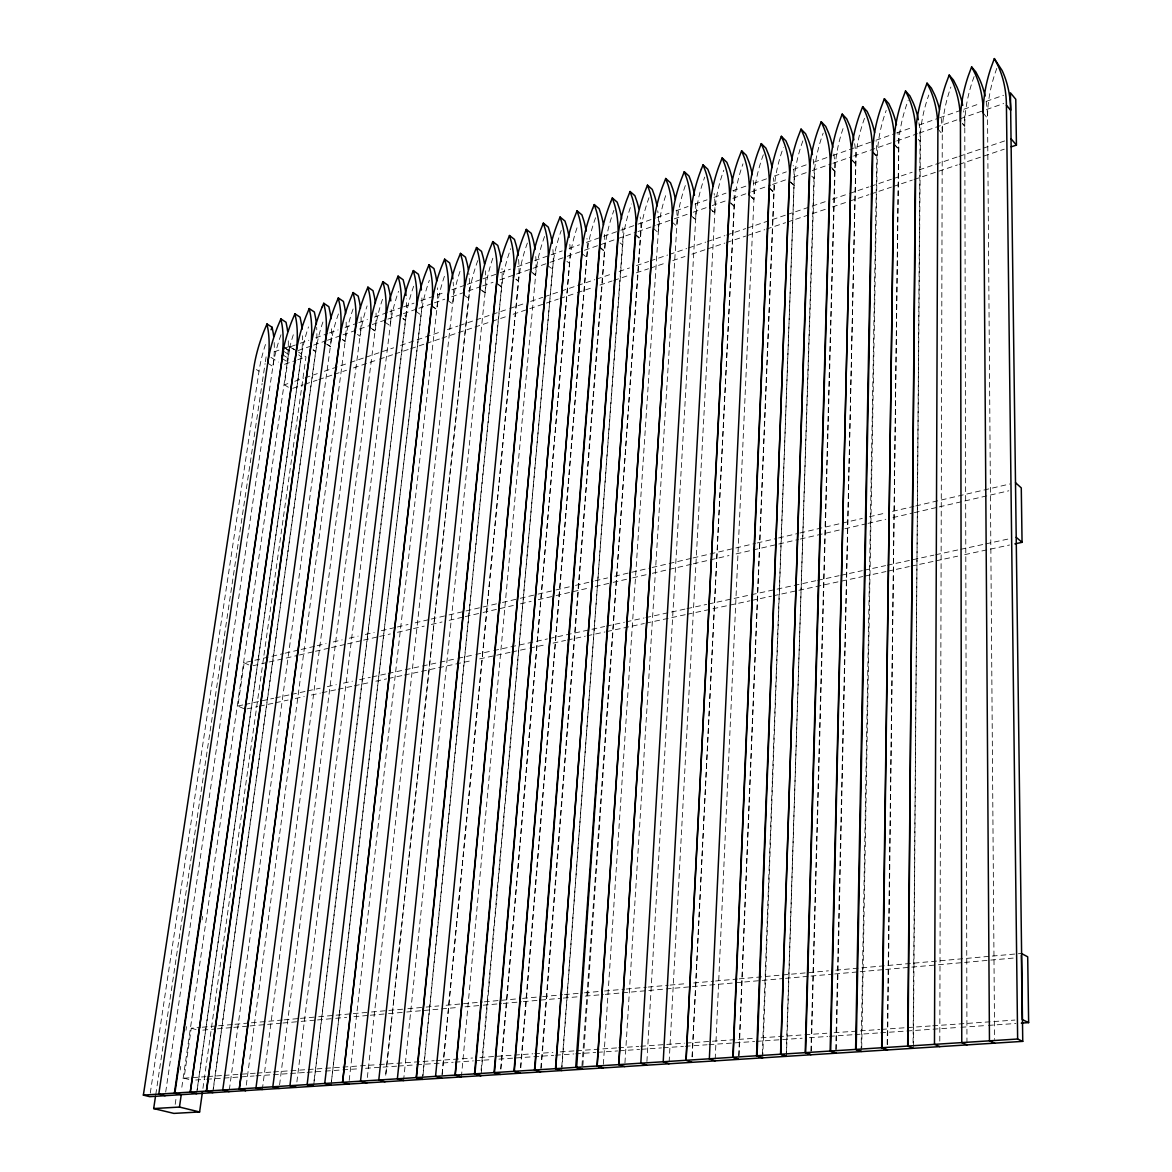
<?xml version="1.0" encoding="UTF-8"?>
<svg xmlns="http://www.w3.org/2000/svg" width="1172" height="1172" viewBox="0 0 1172 1172"><rect width="100%" height="100%" fill="white"/><g stroke="black" fill="none" stroke-linecap="round" stroke-linejoin="round"><path stroke-width="0.75" stroke-dasharray="5 3.75" d="M939.798 1041.132L942.273 133.842A173.427 119.998 -39.2 0 1 950.111 89.204L950.873 87.065M836.295 1049.526L855.912 155.671A149.547 100.411 -49.1 0 0 854.637 143.687M913.076 1042.831L920.459 132.89A171.552 118.68 -39.9 0 1 928.034 97.159L928.781 95.035M913.384 1046.464L920.123 133.198A153.283 103.883 -47.5 0 0 918.614 121.038M887.16 1044.472L898.924 140.435A169.764 117.405 -40.5 0 1 906.557 104.894L908.154 100.411M887.585 1044.442L898.675 140.699A152.023 102.726 -48.1 0 0 897.869 132.553M786.441 1056.338L814.203 170.262A147.189 98.14 -50 0 0 813.075 158.396M861.083 1051.606L876.817 156.784A150.749 101.539 -48.6 0 0 876.085 141.622M861.728 1047.915L877.301 156.403A168.021 116.145 -41.2 0 1 885.446 112.512L886.193 110.417M762.723 1057.833L794.25 177.25A146.075 97.056 -50.5 0 0 793.195 165.428M835.739 1049.555L856.043 155.451A166.278 114.841 -41.8 0 1 863.793 120.306L864.54 118.226M810.907 1051.138L834.713 171.405A148.331 99.254 -49.6 0 0 833.658 152.477M811.288 1051.108L835.035 171.097A164.651 113.596 -42.4 0 1 843.357 127.675L843.576 127.045M786.295 1052.69L814.569 169.955A163.011 112.322 -43.1 0 1 822.422 135.22L823.169 133.154M762.327 1054.214L794.382 177.031A161.458 111.076 -43.7 0 1 802.293 142.471L803.04 140.42M714.759 212.615L714.905 209.012A141.753 92.705 -52.2 0 0 714.158 193.409M738.756 1055.708L773.842 192.545A144.947 95.943 -50.9 0 0 773.52 177.748M739.005 1055.694L774.062 192.267A159.963 109.875 -44.3 0 1 782.647 149.547L783.379 147.526M715.198 1059.019L753.948 199.255A158.454 108.63 -44.9 0 1 762.606 156.77L763.353 154.748M692.066 1056.851L734.126 206.345A142.794 93.76 -51.8 0 0 733.848 190.391M692.198 1056.851L734.243 206.096A157.004 107.399 -45.5 0 1 742.975 163.846M582.865 1065.597L640.952 227.016A137.871 88.633 -53.7 0 0 640.205 217.04M669.139 1061.949L715.037 208.777A155.598 106.183 -46.1 0 1 723.549 170.848L723.783 170.248M646.915 1061.539L695.919 215.443A154.235 104.997 -46.6 0 1 704.489 177.719L704.724 177.119M561.725 1070.563L623.021 237.169A136.948 87.651 -54.1 0 0 622.566 225.815M624.954 1062.931L677.094 222.006A152.902 103.81 -47.2 0 1 685.723 184.473M403.564 1080.584L485.486 288.825A140.318 91.65 -52.3 0 1 493.134 257.327M520.822 1067.721L587.524 249.431A146.793 98.111 -49.7 0 1 595.889 216.849M603.375 1064.293L658.547 228.481A151.613 102.638 -47.7 0 1 666.722 192.545M501.001 1068.981L570.134 255.672A134.282 84.75 -55.1 0 0 569.504 240.89M581.957 1065.656L641.333 226.738A150.353 101.495 -48.2 0 1 648.98 197.716M481.209 1073.86L553.213 261.605A133.432 83.813 -55.4 0 0 552.657 246.867M561.754 1066.945L623.328 236.891A149.181 100.382 -48.7 0 1 631.62 203.972M314.067 1080.848L406.274 313.027A126.298 75.828 -57.8 0 0 406.318 298.86M540.819 1068.263L604.386 251.409A136.025 86.64 -54.4 0 0 604.444 233.492M541.2 1068.234L604.723 251.086A147.98 99.268 -49.2 0 1 613.908 210.359M520.471 1067.736L587.318 249.665A135.146 85.688 -54.8 0 0 586.982 238.414M500.62 1068.996L570.31 255.452A145.665 97.027 -50.2 0 1 578.206 224.409M485.047 292.502L485.355 289.03A130.107 80.121 -56.6 0 0 485.311 270.791M481.091 1070.241L553.331 261.4A144.566 95.943 -50.6 0 1 561.256 230.503M477.824 260.536A139.321 90.61 -52.7 0 0 469.181 294.509L385.588 1076.306L469.108 294.699A129.316 79.242 -56.8 0 0 468.8 273.105M461.387 1076.922L535.648 275.083A143.482 94.873 -51.1 0 1 545.053 235.162M442.049 1074.534L518.434 281.251A131.733 81.937 -56 0 0 518.537 258.997M442.181 1074.519L518.566 281.016A142.413 93.789 -51.5 0 1 527.517 242.648M422.389 1079.397L501.528 287.125A130.912 81.029 -56.3 0 0 501.982 268.505M422.96 1075.735L501.733 286.862A141.358 92.72 -51.9 0 1 510.743 248.684M313.774 1084.481L405.585 320.439L405.995 316.543L400.883 312.968M367.349 1077.464L453.066 300.296A128.539 78.377 -57.1 0 0 453.183 282.203M349.197 1080.423L437.273 305.628A137.388 88.589 -53.5 0 1 445.023 274.6M331.442 1081.551L421.085 314.872A136.45 87.592 -53.8 0 1 429.362 280.225M330.987 1085.184L421.041 315.078A127.03 76.663 -57.6 0 0 421.861 296.868M296.882 1081.946L390.73 321.861A134.634 85.644 -54.5 0 1 398.568 291.286M279.595 1084.847L375.553 327.149A133.755 84.677 -54.9 0 1 383.42 296.721M262.323 1089.535L360.551 332.379A132.89 83.739 -55.2 0 1 367.114 305.921M246.281 1085.155L345.183 341.242A132.026 82.802 -55.5 0 1 353.197 308.69M229.331 1089.828L330.372 346.385A131.191 81.864 -55.8 0 1 338.869 312.734M212.689 1092.685L315.634 351.673A122.108 71.038 -59.1 0 0 316.66 327.354M213.363 1089.037L315.81 351.439A130.37 80.956 -56.1 0 1 323.882 319.194M196.574 1093.696L301.175 356.698A121.434 70.276 -59.3 0 0 302.435 335.763M197.174 1090.077L301.277 356.493A129.55 80.048 -56.4 0 1 308.514 326.885M202.932 1088.422L305.98 356.889L298.523 352.113M297.029 351.146L289.587 346.37L181.543 1089.271M175.185 1104.361L176.239 1097.124M180.18 1070.007L180.708 1066.388M185.982 1030.232L186.509 1026.613M202.038 919.947L202.566 916.328M188.839 1079.441L184.048 1078.196L191.27 1028.225L200.383 1027.405M243.703 708.62L237.901 706.027L244.172 662.751L253.079 660.671M288.356 387.258L284.386 384.797L289.865 346.927L298.479 343.894M165.691 1092.07L272.915 366.338A127.982 78.29 -56.9 0 1 275.816 351.79L276.768 348.113A127.982 78.29 -56.9 0 1 281.075 334.547M150.28 1093.051L259.012 371.172A127.221 77.425 -57.2 0 1 266.322 341.99M155.788 1094.487L262.103 383.493M262.382 381.676L265.077 363.584M265.355 361.782L266.44 354.545M996.786 68.372L995.174 72.957A177.338 122.621 -37.9 0 0 987.557 118.108L994.603 1039.491M974.108 76.561L972.496 81.132A175.361 121.302 -38.5 0 0 964.776 126.019L966.959 1043.065M274.248 351.79L283.653 348.465M285.192 347.923L289.587 346.37M300.208 343.279L308.822 340.246M315.722 337.814L327.794 333.551M329.508 332.951L338.137 329.903M345.022 327.471L357.094 323.223M358.822 322.608L367.437 319.575M374.337 317.143L388.122 312.279M389.851 311.664L401.923 307.416M403.637 306.815L413.98 303.167M420.88 300.735L445.008 292.224M451.909 289.792L465.694 284.928M467.423 284.313L481.209 279.449M482.937 278.848L498.452 273.369M500.18 272.768L510.523 269.12M517.409 266.689L532.923 261.21M534.652 260.609L562.238 250.881M569.138 248.449L579.481 244.802M586.366 242.37L601.881 236.905M603.609 236.29L619.124 230.825M620.852 230.21L636.367 224.746M638.081 224.13L655.324 218.051M657.053 217.45L669.109 213.187M676.01 210.755L688.081 206.506M694.967 204.075L707.038 199.826M713.938 197.394L726.01 193.131M732.896 190.699L746.696 185.835M753.581 183.403L767.382 178.54M774.267 176.108L786.339 171.859M793.239 169.427L807.025 164.563M813.925 162.132L831.153 156.052M832.882 155.451L874.253 140.86M875.982 140.244L894.939 133.564M896.668 132.949L912.182 127.484M919.082 125.052L938.039 118.357M939.768 117.757L962.168 109.846M963.897 109.245L979.411 103.781M986.311 101.349L1003.54 95.269M298.142 350.531L311.942 345.696M313.671 345.095L325.743 340.862M327.471 340.261L341.272 335.426M343 334.826L370.601 325.157M372.315 324.556L386.115 319.722M387.844 319.121L401.644 314.286M403.373 313.686L417.173 308.851M418.902 308.251L432.702 303.416M434.431 302.815L444.774 299.182M451.674 296.78L481.003 286.51M482.732 285.895L493.075 282.276M499.975 279.859L548.276 262.953M550.005 262.352L565.534 256.917M567.248 256.302L582.777 250.867M584.506 250.266L636.264 232.144M637.978 231.543L655.236 225.507M656.965 224.907L672.479 219.472M674.208 218.871L691.465 212.821M693.179 212.22L710.437 206.184M712.166 205.583L725.966 200.749M732.866 198.332L750.109 192.296M751.838 191.681L770.81 185.044M772.538 184.444L786.339 179.609M793.239 177.192L810.497 171.156M812.211 170.555L831.197 163.904M832.911 163.304L851.898 156.652M853.612 156.052L895.027 141.563M896.741 140.962L917.442 133.711M919.17 133.11L984.729 110.153M986.443 109.553L1003.701 103.517M284.532 364.316L296.077 360.317M297.732 359.745L305.98 356.889M284.386 384.797L287.858 383.61M294.787 381.266L303.46 378.336M305.203 377.75L317.334 373.634M324.278 371.29L348.553 363.071M350.281 362.485L364.155 357.782M365.898 357.196L393.646 347.806M400.575 345.447L440.467 331.94M447.411 329.596L457.812 326.08M459.541 325.494L490.76 314.916M492.489 314.33L508.106 309.042M509.835 308.456L523.708 303.768M530.652 301.409L542.783 297.307M544.526 296.721L594.819 279.683M596.548 279.097L612.165 273.823M619.094 271.465L629.496 267.949M636.44 265.59L648.585 261.488M650.313 260.902L667.659 255.027M669.388 254.441L686.733 248.567M688.462 247.981L705.808 242.106M707.536 241.52L724.882 235.645M726.625 235.059L745.7 228.599M747.428 228.013L785.592 215.106M787.32 214.52L825.469 201.599M832.413 199.24L848.015 193.966M849.759 193.38L868.833 186.919M870.562 186.333L891.379 179.287M893.108 178.701L912.182 172.24M919.126 169.896L957.275 156.975M959.004 156.389L981.55 148.756M983.293 148.17L1005.84 140.537M292.751 388.313L303.152 384.812M304.896 384.226L317.041 380.153M318.784 379.567L332.658 374.894M334.401 374.322L346.546 370.235M353.49 367.905L377.78 359.731M379.523 359.145L393.396 354.486M395.14 353.9L409.028 349.241M410.757 348.655L424.645 343.982M426.374 343.411L440.262 338.737M441.99 338.151L473.239 327.662M474.968 327.076L490.585 321.817M492.328 321.245L506.201 316.572M513.146 314.243L558.268 299.08M560.011 298.494L575.628 293.249M577.357 292.663L592.973 287.404M599.918 285.074L612.062 280.987M613.806 280.416L629.423 275.156M636.367 272.827L648.512 268.74M650.24 268.168L665.872 262.909M672.801 260.58L684.961 256.492M691.905 254.163L705.778 249.504M707.522 248.918L724.867 243.087M726.611 242.501L745.7 236.085M747.428 235.499L764.789 229.668M766.517 229.082L785.606 222.665M787.35 222.079L825.528 209.246M832.472 206.917L848.089 201.672M849.817 201.086L868.906 194.669M870.649 194.083L891.467 187.095M893.211 186.509L912.299 180.092M914.028 179.506L957.421 164.93M959.15 164.344L1004.272 149.181M254.851 660.261L283.36 653.61M285.133 653.185L299.387 649.859M301.175 649.449L315.429 646.124M317.202 645.699L326.109 643.618M333.229 641.963L342.136 639.883M349.271 638.213L358.178 636.132M365.298 634.477L374.205 632.397M381.34 630.726L395.579 627.401M397.367 626.991L408.046 624.486M415.181 622.83L429.435 619.505M431.208 619.08L447.25 615.344M449.023 614.919L500.678 602.862M502.466 602.452L518.493 598.702M520.28 598.291L536.307 594.541M538.095 594.131L554.122 590.38M555.909 589.97L573.723 585.81M575.496 585.399L593.31 581.239M595.098 580.814L607.565 577.913M614.685 576.243L650.313 567.922M652.101 567.512L691.29 558.355M693.077 557.945L734.038 548.379M735.826 547.969L755.413 543.383M757.2 542.973L776.787 538.402M778.574 537.977L798.176 533.407M799.949 532.996L862.299 518.434M869.419 516.779L885.461 513.028M892.581 511.358L913.955 506.377M915.742 505.952L1010.147 483.919M253.108 665.711L267.377 662.414M269.15 662.004L297.673 655.397M299.461 654.987L313.715 651.691M315.488 651.266L329.757 647.97M331.53 647.559L345.799 644.263M347.571 643.838L361.84 640.542M363.613 640.132L377.867 636.836M379.655 636.425L390.349 633.949M397.484 632.294L411.738 628.998M413.526 628.573L424.22 626.112M431.34 624.456L442.034 621.98M449.169 620.325L463.423 617.029M465.211 616.619L481.253 612.897M483.025 612.487L513.336 605.47M520.456 603.829L531.15 601.353M538.285 599.698L554.327 595.991M556.099 595.581L588.183 588.154M595.317 586.498L611.359 582.792M613.132 582.367L630.961 578.25M632.748 577.84L650.563 573.709M652.35 573.298L691.553 564.215M693.341 563.805L728.984 555.557M736.119 553.902L798.498 539.472M800.286 539.061L843.049 529.158M844.836 528.748L866.225 523.796M868.013 523.371L885.827 519.255M892.961 517.599L912.563 513.058M914.35 512.647L937.512 507.286M939.299 506.875L1008.814 490.79M237.901 706.027L243.278 704.87M245.065 704.475L273.691 698.278M275.479 697.882L289.792 694.776M291.579 694.395L305.892 691.29M307.679 690.894L320.205 688.184M327.369 686.631L336.305 684.697M343.469 683.144L352.42 681.196M359.57 679.657L370.308 677.328M372.095 676.933L386.408 673.827M388.196 673.446L438.299 662.576M440.086 662.195L456.186 658.708M457.974 658.312L474.074 654.826M475.876 654.43L491.976 650.943M493.764 650.563L547.441 638.916M549.228 638.535L604.693 626.507M606.481 626.112L624.368 622.244M626.156 621.849L644.058 617.966M645.845 617.585L685.21 609.044M686.997 608.664L706.672 604.4M708.459 604.005L749.611 595.083M751.399 594.702L815.815 580.726M817.602 580.345L839.079 575.686M840.866 575.306L862.328 570.647M864.116 570.266L885.593 565.607M887.38 565.212L933.894 555.132M935.696 554.737L958.945 549.697M960.732 549.316L983.997 544.262M985.784 543.881L1009.048 538.842M246.94 708.884L257.679 706.584M259.481 706.203L273.794 703.112M275.581 702.731L288.122 700.036M295.271 698.497L304.222 696.578M311.386 695.04L320.337 693.121M322.124 692.725L336.452 689.649M338.239 689.268L352.567 686.191M354.354 685.81L368.667 682.734M375.831 681.196L386.57 678.881M388.357 678.5L402.685 675.424M404.472 675.043L472.492 660.422M479.656 658.884L510.084 652.335M511.886 651.954L527.986 648.497M529.773 648.116L545.888 644.644M553.052 643.106L565.578 640.41M567.365 640.029L585.268 636.191M587.069 635.795L604.957 631.957M606.759 631.562L644.351 623.489M646.138 623.108L685.517 614.641M687.305 614.26L749.963 600.797M751.75 600.416L771.44 596.182M773.227 595.786L862.739 576.551M864.526 576.17L886.003 571.555M887.805 571.174L909.282 566.559M911.069 566.179L934.348 561.168M936.135 560.787L957.612 556.173M964.776 554.634L1009.532 545.009M202.199 1027.229L216.761 1025.925M218.578 1025.764L233.14 1024.445M234.957 1024.284L249.533 1022.966M251.35 1022.804L282.291 1020.021M284.107 1019.86L298.67 1018.541M300.501 1018.38L316.88 1016.9M318.696 1016.739L351.468 1013.795M353.285 1013.619L369.678 1012.154M371.495 1011.993L406.083 1008.872M407.9 1008.711L424.279 1007.231M426.11 1007.07L438.841 1005.913M446.122 1005.268L482.542 1001.987M484.358 1001.826L520.764 998.544M522.58 998.383L540.79 996.742M542.607 996.581L562.633 994.764M564.45 994.603L582.66 992.962M584.476 992.801L602.686 991.16M604.503 990.999L624.53 989.197M626.346 989.036L646.373 987.234M648.189 987.058L668.216 985.256M670.032 985.095L686.411 983.616M693.692 982.971L713.719 981.154M715.55 980.993L737.393 979.03M739.21 978.869L828.414 970.826M835.695 970.182L990.428 956.235M992.245 956.074L1021.369 953.451M202.815 1030.129L215.56 1028.987M217.377 1028.826L231.939 1027.536M233.77 1027.375L248.332 1026.086M250.149 1025.925L281.104 1023.171M282.935 1023.01L299.314 1021.544M301.145 1021.383L315.708 1020.094M317.524 1019.933L333.917 1018.468M335.734 1018.307L346.663 1017.34M353.944 1016.695L368.521 1015.392M370.337 1015.23L386.731 1013.78M388.547 1013.619L404.941 1012.154M406.757 1011.993L457.739 1007.466M465.02 1006.821L481.414 1005.356M483.23 1005.195L501.44 1003.584M503.271 1003.422L521.481 1001.796M523.298 1001.635L561.535 998.236M563.351 998.075L577.928 996.786M585.209 996.141L603.419 994.515M605.235 994.354L783.687 978.503M785.518 978.342L809.178 976.232M811.009 976.071L832.853 974.122M834.684 973.961L858.344 971.866M860.175 971.705L883.849 969.596M885.666 969.434L936.648 964.908M938.479 964.746L1016.769 957.773M184.048 1078.196L205.95 1076.672M207.781 1076.541L222.387 1075.515M224.218 1075.398L255.262 1073.215M257.093 1073.098L271.699 1072.072M273.515 1071.941L306.39 1069.64M308.221 1069.509L341.081 1067.209M342.913 1067.091L377.604 1064.659M379.435 1064.528L434.211 1060.689M436.043 1060.572L472.565 1058.008M479.875 1057.496L512.735 1055.196M514.567 1055.078L532.821 1053.789M534.652 1053.672L552.92 1052.397M560.216 1051.885L574.822 1050.859M576.653 1050.727L616.824 1047.915M618.655 1047.783L638.74 1046.391M640.571 1046.259L684.389 1043.183M686.221 1043.065L753.786 1038.333M761.097 1037.821L803.084 1034.891M804.915 1034.759L826.831 1033.221M834.127 1032.708L879.791 1029.514M881.608 1029.382L930.92 1025.939M932.736 1025.808L1014.923 1020.065M195.695 1080.013L204.822 1079.383M206.653 1079.251L254.148 1075.984M255.965 1075.852L288.854 1073.596M290.671 1073.464L305.291 1072.453M307.123 1072.336L323.56 1071.193M325.377 1071.076L358.266 1068.805M365.561 1068.307L396.619 1066.168M398.451 1066.037L414.888 1064.909M416.719 1064.777L453.242 1062.257M455.073 1062.14L473.342 1060.88M475.158 1060.748L491.61 1059.62M498.906 1059.122L553.711 1055.342M555.528 1055.21L573.797 1053.95M575.628 1053.833L595.728 1052.441M597.544 1052.324L617.644 1050.932M619.461 1050.801L639.56 1049.423M641.392 1049.292L661.477 1047.915M663.308 1047.783L683.393 1046.406M685.224 1046.274L707.141 1044.765M708.972 1044.633L754.636 1041.498M756.467 1041.366L802.131 1038.216M809.442 1037.718L827.696 1036.458M829.527 1036.326L853.275 1034.7M855.106 1034.568L878.839 1032.928M880.67 1032.81L959.223 1027.39M961.04 1027.273L986.619 1025.5M988.436 1025.383L1015.846 1023.493M191.27 1028.225L199.167 1030.452M244.172 662.751L251.335 666.121M256.404 369.561L259.012 371.172M267.714 363.086L272.886 366.528M270.922 357.357L278.394 362.075M282.349 354.545L287.55 357.841M281.778 358.163L286.95 361.635M283.038 350.882L288.224 354.193M283.8 347.22L288.986 350.531A128.759 79.154 -56.7 0 1 294.245 331.998M283.785 347.322L288.971 350.633M289.865 346.927L296.413 351.131M298.684 354.823L301.175 356.698M313.217 349.769L315.81 351.439M313.041 350.003L315.634 351.673M327.794 344.685L330.372 346.385M326.446 344.041L330.328 346.575A122.782 71.814 -58.9 0 0 331.456 325.45M342.605 339.528L345.183 341.242M342.473 339.748L345.051 341.462A123.47 72.591 -58.7 0 0 346.106 320.249M357.445 334.357L360.038 336.261L360.463 332.57A124.159 73.397 -58.5 0 0 361.005 314.96M369.898 327.384L375.025 330.87M372.476 329.303L375.055 331.046L375.465 327.34A124.862 74.202 -58.3 0 0 376.065 313.07M385.09 322.256L390.232 325.772L390.628 322.051A125.58 75.008 -58 0 0 391.17 307.723M403.036 318.667L405.585 320.439M402.934 318.52L405.483 320.293M415.972 311.283L421.041 315.078M431.706 305.789L436.79 309.423M431.721 305.965L436.819 309.598L437.185 305.833A127.777 77.513 -57.3 0 0 437.376 287.829M447.572 300.252L452.714 304.075L453.125 300.105A138.34 89.599 -53.1 0 1 460.845 268.93M463.687 294.802L468.756 298.508M482.512 290.788L485.032 292.663M479.978 289.118L485.018 292.853M496.708 283.082L501.733 286.862M497.748 284.283L501.528 287.125M516.061 279.112L518.566 281.016M515.929 279.346L518.434 281.251M530.652 271.215L535.648 275.083M532.967 273.413L535.457 275.332A132.568 82.875 -55.7 0 0 535.765 256.551M547.412 265.37L552.759 269.326M566.926 261.385L569.709 263.436M581.708 253.386L586.923 257.459M599.815 247.058L604.723 251.086M599.463 247.38L604.386 251.409M620.047 242.882L622.684 245.051M635.825 234.678L640.688 238.795M635.048 234.752L639.912 238.868M653.493 228.511L658.327 232.671L658.532 228.657A138.794 89.599 -53.4 0 0 657.741 210.814M672.039 222.021L676.859 226.225L677.05 222.211A139.761 90.625 -53 0 0 676.596 207.986M690.879 215.458L695.67 219.706L695.831 215.663A140.743 91.65 -52.6 0 0 695.172 200.119M693.223 217.391L695.611 219.516M709.983 208.572L714.744 213.07L712.371 210.931M730.698 202.844L734.243 206.096M730.581 203.078L734.126 206.345M749.245 194.86L753.948 199.255M751.53 197.292L753.874 199.489A143.863 94.844 -51.4 0 0 753.069 179.624M769.169 188.106L773.842 192.545M769.389 187.828L774.062 192.267M790.748 182.1L794.235 185.469M789.152 180.913L793.796 185.41M811.713 176.122L814.218 178.525M831.607 167.64L835.035 171.097M832.428 169.105L834.713 171.405M851.487 159.348L856.014 164.007M852.147 160.476L855.545 163.963M872.803 151.701L877.301 156.403M872.32 152.082L876.817 156.784M894.412 144.361L898.865 149.137M894.06 144.273L898.514 149.034M918.159 139.248L920.372 141.666M937.893 128.949L942.244 134.062A154.587 105.055 -47 0 0 940.603 114.666M962.608 123.558L964.776 126.019M962.578 123.778L964.746 126.254A155.949 106.256 -46.4 0 0 963.648 110.783M983.264 113.098L987.557 118.328M986.135 101.437A157.356 107.487 -45.9 0 1 987.557 118.108M288.283 340.788A120.789 69.529 -59.5 0 1 288.312 344.129L288.253 347.527A120.789 69.529 -59.5 0 1 286.979 361.459M406.01 316.469A135.366 86.494 -54.2 0 1 413.804 285.822M274.175 342.502A120.145 68.782 -59.6 0 1 274.307 349.08L274.219 352.464A120.145 68.782 -59.6 0 1 272.915 366.338"/><path stroke-width="1.5" d="M908.007 1046.054L915.713 128.349A153.766 103.898 -47.6 0 0 908.725 97.672L905.517 91.006L902.147 100.016A170.336 117.478 -40.6 0 0 894.47 135.644L881.666 1047.739L887.087 1049.966M709.998 208.323L710.144 204.704A142.178 92.676 -52.3 0 0 705.515 171.317L703.068 164.871L701.354 169.12M690.879 215.458L691.041 211.4A141.153 91.621 -52.7 0 0 686.645 178.159L684.258 171.727L680.961 180.18A153.386 103.825 -47.2 0 0 672.274 217.802L618.699 1064.616L624.735 1066.579M709.353 1058.799L749.245 194.86A158.982 108.659 -45 0 1 757.962 152.272L761.273 143.629L765.917 148.155L768.583 154.66A144.947 95.943 -50.9 0 1 772.099 167.596M686.118 1060.294L729.511 201.76A157.517 107.428 -45.6 0 1 738.301 159.392L741.612 150.807L746.271 155.275L748.864 161.751A143.863 94.844 -51.4 0 1 752.278 174.643M732.881 182.847A142.794 93.76 -51.8 0 0 729.38 168.783L726.845 162.322L722.157 157.912L718.846 166.453A156.096 106.213 -46.1 0 0 710.276 204.47L663.206 1061.759L669.051 1063.766M618.816 1064.601L672.23 217.992A140.171 90.596 -53 0 0 668.055 184.898L665.725 178.496L662.444 186.89A152.096 102.653 -47.8 0 0 653.712 224.306L597.031 1066.007L602.979 1067.956M555.718 1068.659L618.142 233.082A137.344 87.607 -54.1 0 0 614.465 204.309L612.326 197.98L610.627 202.111M534.872 1069.992L599.815 247.058A148.434 99.268 -49.3 0 1 609.059 206.243L610.627 202.111M494.452 1072.585L565.182 251.716A134.648 84.706 -55.1 0 0 562.047 223.31L560.07 217.04L556.832 225.156A144.991 95.928 -50.7 0 0 548.364 257.488L474.499 1073.86L480.608 1075.706M480.007 288.766L480.315 285.294A130.458 80.077 -56.6 0 0 478.22 253.679L476.506 247.526L473.312 255.437A139.732 90.596 -52.8 0 0 464.127 290.788L378.79 1079.998L385.061 1081.756M463.687 294.802L464.053 290.993A129.667 79.183 -56.8 0 0 462.105 259.525L460.45 253.386L457.256 261.253A138.75 89.57 -53.1 0 0 448.056 296.428L360.522 1081.17L366.836 1082.913M455.263 1075.105L530.652 271.215A143.922 94.859 -51.1 0 1 540.116 231.221L543.354 223.149L548.276 227.119L550.195 233.345A133.432 83.813 -55.4 0 1 552.217 243.366M447.631 300.413L447.997 296.619A128.891 78.319 -57.1 0 0 446.224 265.282L444.613 259.173L441.434 266.982A137.783 88.559 -53.5 0 0 432.19 301.995L342.532 1082.327L348.831 1084.056M400.472 316.88L401.161 309.452A126.635 75.77 -57.8 0 0 399.564 282.188L398.084 276.138L403.153 279.771L404.633 285.807A126.298 75.828 -57.8 0 1 406.054 295.476M385.09 322.256L385.515 318.535A125.902 74.949 -58.1 0 0 384.343 287.697L382.922 281.676L387.991 285.265L389.426 291.286A125.58 75.008 -58 0 1 390.789 300.926M369.913 327.559L370.323 323.853A125.184 74.129 -58.3 0 0 369.312 293.147L367.92 287.155L373.004 290.7L374.395 296.692A124.862 74.202 -58.3 0 1 375.377 303.021M342.59 1082.327L432.102 302.186A128.129 77.455 -57.4 0 0 430.49 270.981L428.923 264.887L425.744 272.666A136.846 87.563 -53.9 0 0 415.972 311.283L324.732 1083.47L331.017 1085.184M354.882 332.804L355.321 329.112A124.481 73.323 -58.5 0 0 354.442 298.538L353.094 292.56L358.192 296.077L359.54 302.054A124.159 73.397 -58.5 0 1 360.478 308.353M206.521 1091.059L310.624 348.084A130.722 80.912 -56.1 0 1 320.63 310.756L322.139 307.02M155.51 1096.303L153.679 1108.566L173.866 1113.4L199.606 1111.964L202.419 1092.04M196.662 1093.696L190.23 1092.099L295.974 353.373A121.742 70.203 -59.3 0 0 296.106 319.678L294.934 313.774L300.061 317.158L301.248 323.047A121.434 70.276 -59.3 0 1 302.054 329.259M190.318 1092.099L296.091 353.168A129.916 79.989 -56.4 0 1 306.112 316.015L309.218 308.558L314.345 311.986L315.576 317.89A122.108 71.038 -59.1 0 1 316.396 324.131M153.679 1108.566L179.463 1107.057L181.25 1094.663L174.408 1093.11L283.8 347.22A129.11 79.095 -56.7 0 1 291.828 321.201L294.934 313.774M174.892 1093.08L283.785 347.322M287.594 331.178A120.789 69.529 -59.5 0 0 287.169 328.131L286.027 322.256L280.884 318.901L277.793 326.285A128.319 78.231 -56.9 0 0 267.714 363.086L158.791 1094.121L165.149 1095.688M403.564 1080.584L397.367 1078.811L480.447 285.074A140.728 91.636 -52.4 0 1 489.588 249.533L492.797 241.593L494.555 247.761A131.264 80.971 -56.3 0 1 496.503 283.346L416.207 1077.61L422.389 1079.397L149.738 1096.67L143.365 1095.102L253.797 367.949A127.558 77.367 -57.2 0 1 263.89 331.324L266.982 323.97L272.124 327.296L273.237 333.156A120.145 68.782 -59.6 0 1 273.647 336.188M701.354 169.134L699.757 173.368A154.719 105.011 -46.7 0 0 691.128 211.18L640.82 1063.194L646.695 1065.187M592.578 208.675L591.01 212.777A147.233 98.111 -49.7 0 0 582.601 245.431L513.966 1071.325L520.031 1073.215M994.339 58.6L997.885 65.368A159.289 108.718 -45.4 0 1 1006.426 105.231L1010.674 110.3A158.762 108.688 -45.3 0 0 1002.104 70.51L994.339 58.6L990.941 67.844A177.968 122.723 -38 0 0 983.264 113.098L989.461 1040.824L994.632 1043.153M985.11 96.075A157.356 107.487 -45.9 0 0 979.338 78.714L975.866 71.975L971.617 66.892L968.219 76.077A175.976 121.405 -38.6 0 0 960.439 121.082L961.758 1042.611L966.988 1044.897M962.71 105.436A155.949 106.256 -46.4 0 0 956.85 86.816L953.481 80.106L949.173 75.081L945.789 84.208A174.027 120.086 -39.3 0 0 937.893 128.949L934.48 1044.355L939.783 1046.625M939.519 109.436A154.587 105.055 -47 0 0 934.67 94.8L931.388 88.12L927.037 83.153L923.668 92.222A172.138 118.768 -40 0 0 916.05 128.041L907.67 1046.069L913.369 1048.295M896.463 124.73A152.023 102.726 -48.1 0 0 891.907 110.212L888.786 103.576L884.362 98.726L881.007 107.678A168.592 116.218 -41.3 0 0 872.803 151.701L856.19 1049.38L861.654 1051.577L1022.746 1041.366L1010.44 92.837L1015.772 99.283L1016.432 145.094L1011.216 146.837M874.576 132.509A150.749 101.539 -48.6 0 0 870.166 118.05L867.134 111.428L862.665 106.637L859.31 115.545A166.834 114.9 -41.9 0 0 851.517 150.763L830.128 1051.05L835.651 1053.218M832.779 147.364A148.331 99.254 -49.6 0 0 828.633 133.007L825.747 126.444L821.22 121.756L817.88 130.561A163.553 112.366 -43.2 0 0 809.969 165.399L780.552 1054.229L786.178 1056.353M853.919 139.849A149.547 100.411 -49.1 0 0 849.656 125.433L846.697 118.841L842.185 114.109L838.844 122.957A165.193 113.655 -42.5 0 0 830.465 166.483L805.604 1052.617L811.185 1054.771L861.083 1051.606L855.604 1049.409L872.32 152.082A151.217 101.539 -48.6 0 0 865.698 113.259L862.665 106.637M812.43 154.587A147.189 98.14 -50 0 0 808.416 140.303L805.604 133.755L801.047 129.125L797.707 137.871A161.985 111.12 -43.8 0 0 789.752 172.504L756.526 1055.767L762.196 1057.877M792.331 160.403A146.075 97.056 -50.5 0 0 788.697 147.408L785.958 140.874L781.358 136.304L778.032 145.006A160.491 109.904 -44.4 0 0 769.389 187.828L733.145 1057.276L738.858 1059.356L810.804 1054.785L805.223 1052.646L830.142 166.805A148.785 99.254 -49.6 0 0 824.092 128.349L821.22 121.756M657.009 206.008A138.794 89.599 -53.4 0 0 654.518 195.753L652.247 189.395L647.457 185.161L644.175 193.512A150.822 101.495 -48.3 0 0 636.484 222.592L575.716 1067.37L581.693 1069.303M638.813 208.763A137.871 88.633 -53.7 0 0 637.099 202.038L634.887 195.695L630.067 191.505L626.8 199.811A149.635 100.396 -48.8 0 0 618.45 232.803L555.484 1068.674L561.725 1070.563M592.578 208.66L594.263 204.573L599.126 208.66L601.221 214.959A136.025 86.64 -54.4 0 1 603.463 225.097M586.132 231.28A135.146 85.688 -54.8 0 0 583.964 221.171L581.927 214.901L577.049 210.843L573.811 219.018A146.104 97.012 -50.2 0 0 565.373 251.497L494.071 1072.614L500.532 1074.446M518.141 255.525A131.733 81.937 -56 0 0 516.266 245.578L514.435 239.381L509.483 235.499L506.275 243.483A141.768 92.691 -52 0 0 496.708 283.082L416.426 1077.595L422.609 1079.383L540.541 1071.911M535.047 249.49A132.568 82.875 -55.7 0 0 533.099 239.513L531.224 233.301L526.287 229.375L523.064 237.403A142.838 93.775 -51.5 0 0 513.556 277.193L435.545 1076.365L441.829 1078.167M421.407 290.011A127.03 76.663 -57.6 0 0 419.913 280.298L418.389 274.233L413.35 270.571L410.185 278.306A135.747 86.45 -54.2 0 0 400.897 312.909L307.137 1084.598L313.407 1086.298M382.922 281.676L379.772 289.338A134.121 84.633 -54.9 0 0 370.425 323.662L272.827 1086.796L279.17 1088.466M398.084 276.138L394.935 283.829A135.014 85.6 -54.6 0 0 385.603 318.33L289.924 1085.712L296.238 1087.382M353.094 292.56L349.959 300.135A132.407 82.758 -55.5 0 0 340.026 337.814L239.352 1088.949L245.666 1090.59M367.92 287.155L364.785 294.758A133.256 83.681 -55.2 0 0 355.409 328.922L255.979 1087.88L262.323 1089.535M322.139 307.005L323.75 303.27L328.863 306.712L330.123 312.646A122.782 71.814 -58.9 0 1 330.987 318.901M345.608 313.671A123.47 72.591 -58.7 0 0 344.715 307.401L343.411 301.438L338.298 297.952L335.177 305.496A131.557 81.82 -55.8 0 0 325.201 343L222.753 1090.019L229.111 1091.645M271.084 329.742L272.124 327.296M1014.893 543.867L1022.057 542.328L1021.281 487.904L1015.494 482.674M1021.325 1023.112L1028.635 1022.614L1027.697 956.806L1021.369 953.451M143.365 1095.102L1017.633 1039.022L1022.746 1041.366M179.463 1107.057L199.606 1111.964M212.85 1092.67L206.345 1091.073L310.448 348.318A122.415 70.965 -59.1 0 0 310.448 314.477L309.218 308.558M245.549 1090.59L239.235 1088.964L339.895 338.034A123.778 72.532 -58.7 0 0 339.602 303.914L338.298 297.952M307.269 1084.598L313.554 1086.283M461.387 1076.922L455.058 1075.105L530.462 271.479A132.934 82.831 -55.7 0 0 528.147 235.587L526.287 229.375M481.047 1075.676L474.938 1073.83L548.247 257.679A133.798 83.769 -55.4 0 0 545.273 229.39L543.354 223.149M520.383 1073.186L514.318 1071.311L582.396 245.666A135.527 85.644 -54.8 0 0 579.085 217.128L577.049 210.843M582.616 1069.245L576.639 1067.311L636.103 222.87A138.281 88.603 -53.8 0 0 632.265 197.863L630.067 191.505M603.126 1067.941L597.178 1065.993L653.698 224.497A139.19 89.57 -53.4 0 0 649.713 191.534L647.457 185.161M691.92 1062.315L686.001 1060.294L729.394 201.994A143.218 93.745 -51.9 0 0 724.677 164.373L722.157 157.912M709.28 1058.799L715.125 1060.85M762.723 1057.833L757.053 1055.738L789.606 172.738A146.515 97.042 -50.5 0 0 784.083 142.838L781.358 136.304M786.441 1056.338L780.801 1054.214L809.603 165.691A147.628 98.14 -50.1 0 0 803.846 135.674L801.047 129.125M836.207 1053.188L830.684 1051.02L851.385 150.998A150.016 100.411 -49.1 0 0 845.144 120.716L842.185 114.109M887.526 1049.936L882.106 1047.709L894.221 135.908A152.506 102.74 -48.1 0 0 887.482 105.377L884.362 98.726M1028.635 1022.614L1022.218 1019.552L1021.398 955.239M428.923 264.887L433.962 268.593L435.53 274.673A127.777 77.513 -57.3 0 1 436.673 281.09M444.613 259.173L449.638 262.894L451.249 269.003A128.539 78.377 -57.1 0 1 452.875 278.79M460.45 253.386L465.46 257.151L467.13 263.275A129.316 79.242 -56.8 0 1 468.361 269.75M476.506 247.526L481.502 251.335L483.216 257.488A130.107 80.121 -56.6 0 1 484.49 263.978M492.797 241.593L497.778 245.431L499.536 251.599A130.912 81.029 -56.3 0 1 501.352 261.502M560.07 217.04L564.977 221.054L566.955 227.309A134.282 84.75 -55.1 0 1 569.05 237.374M612.326 197.98L617.161 202.126L619.314 208.44A136.948 87.651 -54.1 0 1 621.629 218.622M1016.197 537.289L1022.057 542.328M665.725 178.496L670.501 182.773L672.831 189.161A139.761 90.625 -53 0 1 675.394 199.445M684.258 171.727L689.004 176.049L691.392 182.466A140.743 91.65 -52.6 0 1 694.483 195.211M703.068 164.871L707.785 169.237L710.247 175.683A141.753 92.705 -52.2 0 1 712.986 186.055M905.517 91.006L909.912 95.914L913.105 102.565A153.283 103.883 -47.5 0 1 918.365 119.734M1011.04 138.765L1016.432 145.094M971.617 66.892L975.075 73.631A157.868 107.516 -46 0 1 983.264 113.098M949.173 75.081L952.543 81.791A156.447 106.286 -46.5 0 1 960.41 121.302M927.037 83.153L930.319 89.848A155.085 105.07 -47.1 0 1 937.864 129.184M761.273 143.629L763.939 150.148A145.387 95.928 -51 0 1 769.169 188.106L732.881 1057.291L738.609 1059.371L540.907 1071.882L534.505 1070.021L599.463 247.38A136.406 86.611 -54.5 0 0 596.358 210.872L594.263 204.573M741.612 150.807L744.205 157.297A144.288 94.829 -51.4 0 1 749.172 195.094M509.483 235.499L511.3 241.696A132.099 81.894 -56 0 1 513.424 277.427M413.35 270.571L414.859 276.636A127.367 76.605 -57.6 0 1 415.928 311.488M323.75 303.27L325.01 309.203A123.104 71.741 -58.9 0 1 325.157 343.191M280.884 318.901L282.027 324.791A121.112 69.456 -59.5 0 1 281.778 358.163M266.982 323.97L268.08 329.83A120.467 68.723 -59.6 0 1 267.714 363.086M1006.426 105.231L1017.633 1039.022"/></g></svg>
